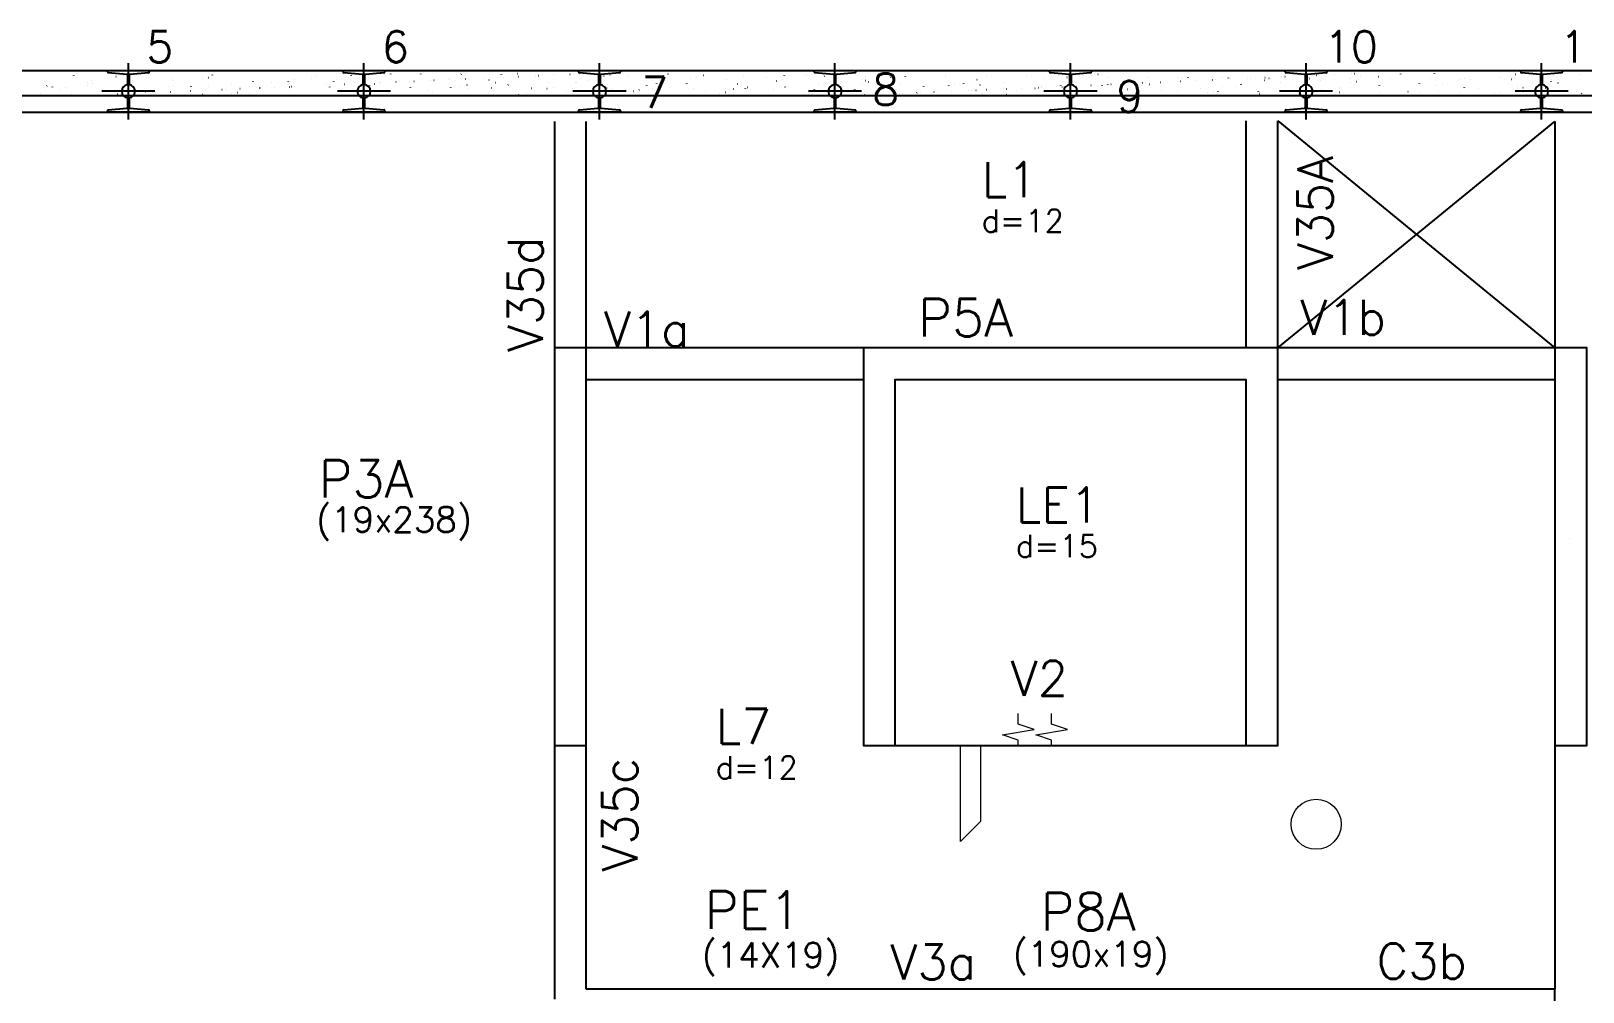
# Model space of a CAD drawing. Extents: x -40810 to 33675, y -2018 to 21213.
# Drawn here: x 19690 to 20619, y 3449 to 4025 of the extents above; entities that cross this region are included whole.
import ezdxf

# ---------------------------------------------------------------- set-up
doc = ezdxf.new("R2010")
doc.units = 0
doc.layers.get('0').update_dxf_attribs({"color": 1, "lineweight": 9})
for name, color, linetype in [('1', 5, 'Continuous'), ('10', 7, 'Continuous'), ('12', 3, 'Continuous'), ('13', 7, 'Continuous'), ('19', 5, 'Continuous'), ('242', 3, 'Continuous'), ('3', 2, 'Continuous'), ('49', 20, 'Continuous'), ('51', 6, 'Continuous'), ('52', 21, 'Continuous'), ('8', 5, 'Continuous'), ('9', 3, 'Continuous'), ('STEPHANIE', 6, 'Continuous')]:
    doc.layers.add(name, color=color, linetype=linetype)
doc.styles.get("Standard").update_dxf_attribs({"font": 'romans.shx', "width": 0.8})

# ---------------------------------------------------------------- blocks, each defined once
blk = doc.blocks.new('_H9EFD498501-007')
for p, q in [((680.542839, 4538.960269), (680.552628, 4539.034627)), ((688.287072, 4533.947481), (688.332729, 4534.006982)), ((704.381255, 4539.952217), (704.391045, 4540.026576)), ((712.334144, 4535.633359), (712.407366, 4535.649592)), ((712.519031, 4533.901496), (712.564688, 4533.960997)), ((714.91603, 4537.025325), (714.961687, 4537.084826)), ((715.644569, 4535.466181), (715.654359, 4535.54054)), ((729.541361, 4539.448107), (729.614584, 4539.46434)), ((733.202471, 4540.259756), (733.275694, 4540.275989)), ((736.636848, 4533.706757), (736.682505, 4533.766259)), ((739.556406, 4537.015818), (739.566196, 4537.090176)), ((760.868808, 4533.660772), (760.914465, 4533.720274)), ((763.265806, 4536.784601), (763.311463, 4536.844102)), ((763.394823, 4538.007766), (763.404612, 4538.082125)), ((763.945571, 4534.184779), (764.018793, 4534.201012)), ((774.658137, 4533.52173), (774.667926, 4533.596088)), ((781.152788, 4537.999528), (781.22601, 4538.01576)), ((784.813898, 4538.811176), (784.88712, 4538.827409)), ((787.409449, 4540.338165), (787.419239, 4540.412524)), ((798.569974, 4535.071366), (798.579763, 4535.145725)), ((811.615582, 4536.543877), (811.66124, 4536.603379)), ((822.40839, 4536.063315), (822.418179, 4536.137673)), ((832.764215, 4536.550948), (832.837437, 4536.567181)), ((836.425325, 4537.362596), (836.498547, 4537.378829)), ((836.578401, 4533.613713), (836.65333, 4533.616985)), ((845.419978, 4533.999745), (845.494906, 4534.003016)), ((846.423017, 4538.393714), (846.432806, 4538.468072)), ((849.605321, 4540.284531), (849.678544, 4540.300764)), ((855.535341, 4534.441391), (855.61027, 4534.444663)), ((857.408557, 4534.523178), (857.483485, 4534.526449)), ((859.965359, 4536.303153), (860.011016, 4536.362655)), ((863.709242, 4541.182276), (863.754899, 4541.241778)), ((866.250133, 4534.909209), (866.325062, 4534.912481)), ((870.334854, 4539.94335), (870.344643, 4540.017709)), ((876.365497, 4535.350855), (876.440425, 4535.354127)), ((878.238712, 4535.432642), (878.313641, 4535.435913)), ((881.421957, 4534.118864), (881.431747, 4534.193222)), ((884.375642, 4535.102368), (884.448864, 4535.118601)), ((887.080289, 4535.818673), (887.155217, 4535.821945)), ((887.941201, 4541.136291), (887.986858, 4541.195793)), ((888.036752, 4535.914016), (888.109974, 4535.930249)), ((894.17327, 4540.935299), (894.183059, 4541.009657)), ((897.195652, 4536.26032), (897.270581, 4536.263591)), ((899.068867, 4536.342106), (899.143796, 4536.345377)), ((901.216748, 4538.835951), (901.28997, 4538.852184)), ((905.436584, 4536.449263), (905.446373, 4536.523621)), ((907.910444, 4536.728138), (907.985373, 4536.731409)), ((908.315135, 4536.06243), (908.360792, 4536.121931)), ((912.059018, 4540.941553), (912.104675, 4541.001054)), ((918.025807, 4537.169784), (918.100736, 4537.173055)), ((919.899023, 4537.25157), (919.973951, 4537.254842)), ((928.7406, 4537.637602), (928.815528, 4537.640873)), ((929.348421, 4537.998899), (929.358211, 4538.073257)), ((935.987069, 4533.653788), (936.060291, 4533.670021)), ((936.290978, 4540.895568), (936.336635, 4540.955069)), ((938.855963, 4538.079248), (938.930891, 4538.08252)), ((939.648179, 4534.465437), (939.721401, 4534.48167)), ((940.729178, 4538.161034), (940.804107, 4538.164306)), ((949.570755, 4538.547066), (949.645684, 4538.550338)), ((952.828175, 4537.387371), (952.901397, 4537.403604)), ((953.186837, 4538.990848), (953.196627, 4539.065206)), ((956.664912, 4535.821706), (956.710569, 4535.881207)), ((959.686118, 4538.988712), (959.761047, 4538.991984)), ((960.408795, 4540.700829), (960.454452, 4540.76033)), ((961.559334, 4539.070499), (961.634262, 4539.07377)), ((964.450151, 4534.504811), (964.459941, 4534.57917)), ((970.035392, 4541.20212), (970.108615, 4541.218353)), ((970.40091, 4539.45653), (970.475839, 4539.459802)), ((980.516274, 4539.898177), (980.591202, 4539.901448)), ((982.389489, 4539.979963), (982.464418, 4539.983234)), ((984.640754, 4540.654844), (984.686411, 4540.714345)), ((988.361989, 4536.054448), (988.371778, 4536.128806)), ((991.231066, 4540.365995), (991.305994, 4540.369266)), ((1001.346429, 4540.807641), (1001.421358, 4540.810912)), ((1003.219644, 4540.889427), (1003.294573, 4540.892699)), ((1004.439602, 4535.938792), (1004.512824, 4535.955025)), ((1005.014688, 4535.580982), (1005.060345, 4535.640483)), ((1008.758571, 4540.460105), (1008.804228, 4540.519607)), ((1012.200405, 4537.046396), (1012.210194, 4537.120755)), ((1021.646819, 4539.75354), (1021.720042, 4539.769773)), ((1025.307929, 4540.565188), (1025.381152, 4540.581421)), ((1032.990531, 4540.41412), (1033.036188, 4540.473622)), ((1036.215031, 4539.376795), (1036.224821, 4539.451154)), ((1047.375556, 4534.109996), (1047.385345, 4534.184355)), ((1053.364465, 4535.340258), (1053.410122, 4535.39976)), ((1056.051029, 4534.490212), (1056.124251, 4534.506445)), ((1057.108347, 4540.219381), (1057.154005, 4540.278883)), ((1060.126869, 4540.926432), (1060.136658, 4541.00079)), ((1071.213972, 4535.101945), (1071.223762, 4535.176303)), ((1073.258246, 4538.30496), (1073.331468, 4538.321193)), ((1076.919356, 4539.116609), (1076.992578, 4539.132842)), ((1081.340307, 4540.173396), (1081.385964, 4540.232898)), ((1095.228599, 4537.432344), (1095.238388, 4537.506702)), ((1101.714241, 4535.099534), (1101.759898, 4535.159036)), ((1105.458124, 4539.978657), (1105.503781, 4540.038159)), ((1119.140436, 4538.98198), (1119.150225, 4539.056339)), ((1124.869673, 4536.85638), (1124.942895, 4536.872613)), ((1128.530783, 4537.668029), (1128.604005, 4537.684262)), ((1129.690084, 4539.932672), (1129.735741, 4539.992174)), ((1141.710779, 4540.589964), (1141.784002, 4540.606197)), ((1142.978852, 4539.973929), (1142.988642, 4540.048287)), ((1150.064018, 4534.858811), (1150.109675, 4534.918312)), ((1153.8079, 4539.737934), (1153.853558, 4539.797435)), ((1154.242166, 4535.487893), (1154.251956, 4535.562251)), ((1176.4811, 4535.4078), (1176.554322, 4535.424033)), ((1178.03986, 4539.691949), (1178.085517, 4539.75145)), ((1178.154003, 4537.037529), (1178.163793, 4537.111887)), ((1180.14221, 4536.219449), (1180.215432, 4536.235682)), ((1193.322206, 4539.141384), (1193.395428, 4539.157617)), ((1198.413794, 4534.618087), (1198.459451, 4534.677588)), ((1201.99242, 4538.029478), (1202.002209, 4538.103836)), ((1202.157677, 4539.49721), (1202.203334, 4539.556711)), ((1213.255734, 4533.543442), (1213.265523, 4533.6178)), ((1226.007046, 4540.359877), (1226.016836, 4540.434235)), ((1226.389636, 4539.451225), (1226.435294, 4539.510726)), ((1228.092527, 4533.959221), (1228.165749, 4533.975454)), ((1231.753637, 4534.770869), (1231.826859, 4534.787102)), ((1237.167571, 4535.093078), (1237.17736, 4535.167436)), ((1244.933633, 4537.692804), (1245.006855, 4537.709037)), ((1246.763571, 4534.377363), (1246.809228, 4534.436865)), ((1250.507453, 4539.256486), (1250.55311, 4539.315988)), ((1261.005987, 4536.085026), (1261.015777, 4536.159385)), ((1274.739413, 4539.210501), (1274.78507, 4539.270003)), ((1285.020614, 4538.415425), (1285.030403, 4538.489784)), ((1295.113347, 4534.136639), (1295.159004, 4534.196141)), ((1296.54506, 4536.244224), (1296.618282, 4536.260457)), ((1298.85723, 4539.015762), (1298.902887, 4539.075264)), ((1302.510944, 4533.852633), (1302.585873, 4533.855904)), ((1304.38416, 4533.934419), (1304.459088, 4533.937691)), ((1308.932451, 4539.965062), (1308.94224, 4540.03942)), ((1313.225736, 4534.320451), (1313.300665, 4534.323722)), ((1313.752277, 4540.058972), (1313.8255, 4540.075205)), ((1317.413387, 4540.870621), (1317.48661, 4540.886854)), ((1320.019555, 4534.140575), (1320.029344, 4534.214933)), ((1323.089189, 4538.969777), (1323.134846, 4539.029279)), ((1323.3411, 4534.762097), (1323.416028, 4534.765369)), ((1325.214315, 4534.843883), (1325.289244, 4534.847155)), ((1332.770867, 4540.95701), (1332.780657, 4541.031369)), ((1334.055892, 4535.229915), (1334.13082, 4535.233186)), ((1343.463123, 4533.895916), (1343.508781, 4533.955417)), ((1344.034181, 4536.470974), (1344.043971, 4536.545333)), ((1344.171255, 4535.671561), (1344.246184, 4535.674833)), ((1346.04447, 4535.753348), (1346.119399, 4535.756619)), ((1347.207006, 4538.775039), (1347.252663, 4538.83454)), ((1348.156487, 4534.795644), (1348.229709, 4534.811877)), ((1354.886047, 4536.139379), (1354.960976, 4536.142651)), ((1365.00141, 4536.581026), (1365.076339, 4536.584297)), ((1365.363704, 4538.610393), (1365.436926, 4538.626626)), ((1366.874626, 4536.662812), (1366.949554, 4536.666083)), ((1367.946018, 4538.02061), (1367.955808, 4538.094969)), ((1369.024814, 4539.422041), (1369.098036, 4539.438274)), ((1371.438966, 4538.729054), (1371.484623, 4538.788555)), ((1375.716203, 4537.048843), (1375.791131, 4537.052115)), ((1385.831566, 4537.49049), (1385.906494, 4537.493761)), ((1387.704781, 4537.572276), (1387.77971, 4537.575548)), ((1391.784435, 4539.012559), (1391.794224, 4539.086917)), ((1391.8129, 4533.655192), (1391.858557, 4533.714693)), ((1395.556783, 4538.534315), (1395.60244, 4538.593816)), ((1396.546358, 4537.958308), (1396.621287, 4537.961579)), ((1403.047749, 4534.526523), (1403.057538, 4534.600881)), ((1406.661721, 4538.399954), (1406.73665, 4538.403225)), ((1408.534937, 4538.48174), (1408.609865, 4538.485012)), ((1416.975131, 4537.161813), (1417.048353, 4537.178046)), ((1417.376513, 4538.867772), (1417.451442, 4538.871043)), ((1419.788742, 4538.48833), (1419.834399, 4538.547831)), ((1420.636241, 4537.973461), (1420.709463, 4537.989694)), ((1426.959586, 4536.076159), (1426.969375, 4536.150518)), ((1427.491877, 4539.309418), (1427.566805, 4539.31269)), ((1429.365092, 4539.391205), (1429.440021, 4539.394476)), ((1433.816237, 4540.895396), (1433.88946, 4540.911629)), ((1438.206669, 4539.777236), (1438.281597, 4539.780508)), ((1443.906559, 4538.293591), (1443.952216, 4538.353093)), ((1448.322032, 4540.218882), (1448.396961, 4540.222154)), ((1450.195247, 4540.300669), (1450.270176, 4540.30394)), ((1450.798002, 4537.068108), (1450.807791, 4537.142466)), ((1459.036824, 4540.6867), (1459.111753, 4540.689972)), ((1468.138519, 4538.247606), (1468.184176, 4538.307108)), ((1468.586558, 4535.713233), (1468.65978, 4535.729466)), ((1469.152187, 4541.128347), (1469.227116, 4541.131618)), ((1471.025403, 4541.210133), (1471.100332, 4541.213404)), ((1472.247668, 4536.524882), (1472.32089, 4536.541114)), ((1474.812629, 4539.398507), (1474.822418, 4539.472865)), ((1485.427664, 4539.446816), (1485.500886, 4539.463049)), ((1485.973153, 4534.131708), (1485.982943, 4534.206066)), ((1492.256336, 4538.052867), (1492.301993, 4538.112369)), ((1498.724466, 4540.948143), (1498.734255, 4541.022502)), ((1509.811569, 4535.123656), (1509.821359, 4535.198015)), ((1516.488295, 4538.006882), (1516.533952, 4538.066384)), ((1518.885293, 4541.130711), (1518.93095, 4541.190213)), ((1520.197985, 4534.264653), (1520.271207, 4534.280886)), ((1523.859095, 4535.076302), (1523.932317, 4535.092535)), ((1533.826196, 4537.454056), (1533.835985, 4537.528414)), ((1537.039091, 4537.998237), (1537.112313, 4538.014469)), ((1540.606112, 4537.812144), (1540.651769, 4537.871645)), ((1557.738033, 4539.003692), (1557.747823, 4539.07805)), ((1564.838072, 4537.766159), (1564.883729, 4537.82566)), ((1567.23507, 4540.889987), (1567.280727, 4540.949489)), ((1575.470522, 4533.627722), (1575.543744, 4533.643955)), ((1581.576449, 4539.99564), (1581.586239, 4540.069999)), ((1588.650518, 4536.549657), (1588.72374, 4536.56589)), ((1588.955889, 4537.57142), (1589.001546, 4537.630921)), ((1592.839763, 4535.509604), (1592.849553, 4535.583963)), ((1605.857735, 4540.364405), (1605.930958, 4540.380638)), ((679.111184, 4528.085768), (679.111184, 4528.085768)), ((679.111184, 4528.085768), (679.111184, 4528.085768)), ((683.789221, 4528.085768), (683.789221, 4528.085768)), ((683.789221, 4528.085768), (683.789221, 4528.085768)), ((683.789221, 4528.085768), (683.789221, 4528.085768)), ((684.543189, 4529.068358), (684.588846, 4529.127859)), ((690.965096, 4528.085768), (690.965096, 4528.085768)), ((691.629943, 4533.135782), (691.639732, 4533.210141)), ((695.493038, 4531.899776), (695.56626, 4531.916009)), ((699.154148, 4532.711424), (699.22737, 4532.727657)), ((702.819007, 4528.085768), (702.819007, 4528.085768)), ((702.819007, 4528.085768), (702.819007, 4528.085768)), ((702.819007, 4528.085768), (702.819007, 4528.085768)), ((702.893257, 4528.649746), (702.903046, 4528.724104)), ((708.056466, 4528.085768), (708.056466, 4528.085768)), ((708.056466, 4528.085768), (708.056466, 4528.085768)), ((709.967634, 4528.085768), (709.967634, 4528.085768)), ((711.597469, 4528.156928), (711.672397, 4528.160199)), ((714.672919, 4528.085768), (714.672919, 4528.085768)), ((714.672919, 4528.085768), (714.672919, 4528.085768)), ((714.672919, 4528.085768), (714.672919, 4528.085768)), ((720.439045, 4528.54296), (720.513974, 4528.546231)), ((726.526831, 4528.085768), (726.526831, 4528.085768)), ((726.526831, 4528.085768), (726.526831, 4528.085768)), ((726.805094, 4530.199382), (726.814883, 4530.273741)), ((730.554409, 4528.984606), (730.629337, 4528.987877)), ((732.323712, 4528.085768), (732.323712, 4528.085768)), ((732.323712, 4528.085768), (732.323712, 4528.085768)), ((732.323712, 4528.085768), (732.323712, 4528.085768)), ((732.427624, 4529.066392), (732.502553, 4529.069664)), ((732.892965, 4528.827634), (732.938623, 4528.887136)), ((736.434708, 4528.085768), (736.434708, 4528.085768)), ((736.434708, 4528.085768), (736.434708, 4528.085768)), ((736.434708, 4528.085768), (736.434708, 4528.085768)), ((738.380743, 4528.085768), (738.380743, 4528.085768)), ((738.380743, 4528.085768), (738.380743, 4528.085768)), ((741.269201, 4529.452424), (741.344129, 4529.455695)), ((747.104465, 4530.451196), (747.177687, 4530.467429)), ((750.234655, 4528.085768), (750.234655, 4528.085768)), ((750.64351, 4531.191331), (750.653299, 4531.265689)), ((750.765575, 4531.262845), (750.838797, 4531.279078)), ((751.384564, 4529.89407), (751.459493, 4529.897342)), ((753.257779, 4529.975856), (753.332708, 4529.979128)), ((756.590957, 4528.085768), (756.590957, 4528.085768)), ((756.590957, 4528.085768), (756.590957, 4528.085768)), ((762.088567, 4528.085768), (762.088567, 4528.085768)), ((762.099356, 4530.361888), (762.174285, 4530.365159)), ((772.214719, 4530.803534), (772.289648, 4530.806806)), ((773.942479, 4528.085768), (773.942479, 4528.085768)), ((773.942479, 4528.085768), (773.942479, 4528.085768)), ((773.942479, 4528.085768), (773.942479, 4528.085768)), ((774.087935, 4530.885321), (774.162863, 4530.888592)), ((780.858202, 4528.085768), (780.858202, 4528.085768)), ((780.858202, 4528.085768), (780.858202, 4528.085768)), ((780.858202, 4528.085768), (780.858202, 4528.085768)), ((781.242742, 4528.58691), (781.288399, 4528.646412)), ((782.929512, 4531.271352), (783.00444, 4531.274624)), ((784.986625, 4533.466033), (785.032282, 4533.525535)), ((785.79639, 4528.085768), (785.79639, 4528.085768)), ((785.79639, 4528.085768), (785.79639, 4528.085768)), ((785.818661, 4528.254931), (785.828451, 4528.329289)), ((793.044875, 4531.712999), (793.119803, 4531.71627)), ((794.580257, 4528.085768), (794.580257, 4528.085768)), ((794.580257, 4528.085768), (794.580257, 4528.085768)), ((794.580257, 4528.085768), (794.580257, 4528.085768)), ((794.91809, 4531.794785), (794.993019, 4531.798056)), ((797.650302, 4528.085768), (797.650302, 4528.085768)), ((797.650302, 4528.085768), (797.650302, 4528.085768)), ((798.715892, 4529.002616), (798.789114, 4529.018849)), ((802.377002, 4529.814265), (802.450224, 4529.830498)), ((803.759667, 4532.180816), (803.834596, 4532.184088)), ((805.125447, 4528.085768), (805.125447, 4528.085768)), ((805.125447, 4528.085768), (805.125447, 4528.085768)), ((809.218584, 4533.420048), (809.264241, 4533.47955)), ((809.504214, 4528.085768), (809.504214, 4528.085768)), ((809.657077, 4529.24688), (809.666867, 4529.321238)), ((813.87503, 4532.622463), (813.949959, 4532.625734)), ((815.556998, 4532.7362), (815.63022, 4532.752432)), ((815.748246, 4532.704249), (815.823174, 4532.707521)), ((821.358126, 4528.085768), (821.358126, 4528.085768)), ((824.589822, 4533.090281), (824.664751, 4533.093552)), ((829.392692, 4528.085768), (829.392692, 4528.085768)), ((829.392692, 4528.085768), (829.392692, 4528.085768)), ((829.392692, 4528.085768), (829.392692, 4528.085768)), ((829.592518, 4528.346186), (829.638175, 4528.405688)), ((833.212038, 4528.085768), (833.212038, 4528.085768)), ((833.212038, 4528.085768), (833.212038, 4528.085768)), ((833.212038, 4528.085768), (833.212038, 4528.085768)), ((833.336401, 4533.22531), (833.382058, 4533.284811)), ((833.671704, 4531.577279), (833.681493, 4531.651637)), ((834.705186, 4533.531927), (834.780114, 4533.535198)), ((845.06595, 4528.085768), (845.06595, 4528.085768)), ((845.06595, 4528.085768), (845.06595, 4528.085768)), ((845.06595, 4528.085768), (845.06595, 4528.085768)), ((852.725805, 4528.085768), (852.725805, 4528.085768)), ((853.659937, 4528.085768), (853.659937, 4528.085768)), ((853.659937, 4528.085768), (853.659937, 4528.085768)), ((853.988429, 4528.365685), (854.061651, 4528.381918)), ((856.919862, 4528.085768), (856.919862, 4528.085768)), ((856.919862, 4528.085768), (856.919862, 4528.085768)), ((857.568361, 4533.179325), (857.614018, 4533.238826)), ((857.583541, 4533.126915), (857.593331, 4533.201273)), ((867.168425, 4531.28762), (867.241647, 4531.303853)), ((868.773773, 4528.085768), (868.773773, 4528.085768)), ((868.773773, 4528.085768), (868.773773, 4528.085768)), ((877.927182, 4528.085768), (877.927182, 4528.085768)), ((877.927182, 4528.085768), (877.927182, 4528.085768)), ((877.927182, 4528.085768), (877.927182, 4528.085768)), ((877.942295, 4528.105463), (877.987952, 4528.164964)), ((880.627685, 4528.085768), (880.627685, 4528.085768)), ((881.686178, 4532.984586), (881.731835, 4533.044087)), ((892.481597, 4528.085768), (892.481597, 4528.085768)), ((892.481597, 4528.085768), (892.481597, 4528.085768)), ((892.481597, 4528.085768), (892.481597, 4528.085768)), ((892.685271, 4529.632827), (892.695061, 4529.707186)), ((902.194428, 4528.085768), (902.194428, 4528.085768)), ((902.194428, 4528.085768), (902.194428, 4528.085768)), ((904.335509, 4528.085768), (904.335509, 4528.085768)), ((904.335509, 4528.085768), (904.335509, 4528.085768)), ((904.335509, 4528.085768), (904.335509, 4528.085768)), ((905.918137, 4532.938601), (905.963794, 4532.998102)), ((910.871353, 4528.085768), (910.871353, 4528.085768)), ((910.871353, 4528.085768), (910.871353, 4528.085768)), ((916.189421, 4528.085768), (916.189421, 4528.085768)), ((916.189421, 4528.085768), (916.189421, 4528.085768)), ((916.597109, 4531.182464), (916.606898, 4531.256822)), ((918.779852, 4529.83904), (918.853074, 4529.855273)), ((926.461673, 4528.085768), (926.461673, 4528.085768)), ((928.043333, 4528.085768), (928.043333, 4528.085768)), ((928.043333, 4528.085768), (928.043333, 4528.085768)), ((930.035954, 4532.743862), (930.081611, 4532.803363)), ((939.897245, 4528.085768), (939.897245, 4528.085768)), ((940.435525, 4532.174412), (940.445314, 4532.248771)), ((950.728918, 4528.085768), (950.728918, 4528.085768)), ((950.728918, 4528.085768), (950.728918, 4528.085768)), ((951.751156, 4528.085768), (951.751156, 4528.085768)), ((954.267914, 4532.697877), (954.313571, 4532.757378)), ((963.605068, 4528.085768), (963.605068, 4528.085768)), ((963.605068, 4528.085768), (963.605068, 4528.085768)), ((963.605068, 4528.085768), (963.605068, 4528.085768)), ((969.016901, 4528.085768), (969.016901, 4528.085768)), ((969.016901, 4528.085768), (969.016901, 4528.085768)), ((970.391279, 4528.39046), (970.464501, 4528.406693)), ((974.996163, 4528.085768), (974.996163, 4528.085768)), ((975.45898, 4528.085768), (975.45898, 4528.085768)), ((975.45898, 4528.085768), (975.45898, 4528.085768)), ((975.610676, 4529.238012), (975.620465, 4529.312371)), ((978.385731, 4532.503138), (978.431388, 4532.56264)), ((987.312892, 4528.085768), (987.312892, 4528.085768)), ((987.312892, 4528.085768), (987.312892, 4528.085768)), ((987.598496, 4532.205208), (987.671718, 4532.221441)), ((991.259606, 4533.016857), (991.332828, 4533.03309)), ((999.166804, 4528.085768), (999.166804, 4528.085768)), ((999.263408, 4528.085768), (999.263408, 4528.085768)), ((999.263408, 4528.085768), (999.263408, 4528.085768)), ((999.449092, 4530.229961), (999.458882, 4530.304319)), ((1002.61769, 4532.457153), (1002.663347, 4532.516655)), ((1011.020716, 4528.085768), (1011.020716, 4528.085768)), ((1022.874628, 4528.085768), (1022.874628, 4528.085768)), ((1022.874628, 4528.085768), (1022.874628, 4528.085768)), ((1022.874628, 4528.085768), (1022.874628, 4528.085768)), ((1023.463719, 4532.56036), (1023.473508, 4532.634718)), ((1023.530653, 4528.085768), (1023.530653, 4528.085768)), ((1026.735507, 4532.262414), (1026.781164, 4532.321916)), ((1027.162449, 4528.085768), (1027.162449, 4528.085768)), ((1027.162449, 4528.085768), (1027.162449, 4528.085768)), ((1027.162449, 4528.085768), (1027.162449, 4528.085768)), ((1034.728539, 4528.085768), (1034.728539, 4528.085768)), ((1034.728539, 4528.085768), (1034.728539, 4528.085768)), ((1034.728539, 4528.085768), (1034.728539, 4528.085768)), ((1039.209923, 4530.756629), (1039.283145, 4530.772861)), ((1042.871033, 4531.568277), (1042.944255, 4531.58451)), ((1046.582451, 4528.085768), (1046.582451, 4528.085768)), ((1046.582451, 4528.085768), (1046.582451, 4528.085768)), ((1047.797899, 4528.085768), (1047.797899, 4528.085768)), ((1047.797899, 4528.085768), (1047.797899, 4528.085768)), ((1050.967467, 4532.216429), (1051.013124, 4532.275931)), ((1058.436363, 4528.085768), (1058.436363, 4528.085768)), ((1058.46266, 4528.28551), (1058.472449, 4528.359868)), ((1070.290275, 4528.085768), (1070.290275, 4528.085768)), ((1072.065144, 4528.085768), (1072.065144, 4528.085768)), ((1075.085283, 4532.021691), (1075.130941, 4532.081192)), ((1082.144187, 4528.085768), (1082.144187, 4528.085768)), ((1082.144187, 4528.085768), (1082.144187, 4528.085768)), ((1082.144187, 4528.085768), (1082.144187, 4528.085768)), ((1082.477286, 4530.615909), (1082.487076, 4530.690267)), ((1085.307997, 4528.085768), (1085.307997, 4528.085768)), ((1085.307997, 4528.085768), (1085.307997, 4528.085768)), ((1085.307997, 4528.085768), (1085.307997, 4528.085768)), ((1090.82135, 4529.308049), (1090.894572, 4529.324282)), ((1093.998099, 4528.085768), (1093.998099, 4528.085768)), ((1093.998099, 4528.085768), (1093.998099, 4528.085768)), ((1093.998099, 4528.085768), (1093.998099, 4528.085768)), ((1094.48246, 4530.119697), (1094.555682, 4530.13593)), ((1096.332389, 4528.085768), (1096.332389, 4528.085768)), ((1096.332389, 4528.085768), (1096.332389, 4528.085768)), ((1099.317243, 4531.975706), (1099.3629, 4532.035207)), ((1105.852011, 4528.085768), (1105.852011, 4528.085768)), ((1105.852011, 4528.085768), (1105.852011, 4528.085768)), ((1106.389123, 4532.165545), (1106.398913, 4532.239903)), ((1107.662456, 4533.041632), (1107.735678, 4533.057865)), ((1117.705922, 4528.085768), (1117.705922, 4528.085768)), ((1117.705922, 4528.085768), (1117.705922, 4528.085768)), ((1120.599634, 4528.085768), (1120.599634, 4528.085768)), ((1123.43506, 4531.780967), (1123.480717, 4531.840468)), ((1129.559834, 4528.085768), (1129.559834, 4528.085768)), ((1130.22754, 4533.157494), (1130.237329, 4533.231852)), ((1141.413746, 4528.085768), (1141.413746, 4528.085768)), ((1141.413746, 4528.085768), (1141.413746, 4528.085768)), ((1141.413746, 4528.085768), (1141.413746, 4528.085768)), ((1141.490854, 4528.671458), (1141.500643, 4528.745816)), ((1143.453546, 4528.085768), (1143.453546, 4528.085768)), ((1144.866879, 4528.085768), (1144.866879, 4528.085768)), ((1144.866879, 4528.085768), (1144.866879, 4528.085768)), ((1146.093887, 4528.671117), (1146.167109, 4528.68735)), ((1147.667019, 4531.734982), (1147.712677, 4531.794483)), ((1153.267658, 4528.085768), (1153.267658, 4528.085768)), ((1153.267658, 4528.085768), (1153.267658, 4528.085768)), ((1153.267658, 4528.085768), (1153.267658, 4528.085768)), ((1159.273883, 4531.593052), (1159.347105, 4531.609285)), ((1165.12157, 4528.085768), (1165.12157, 4528.085768)), ((1165.12157, 4528.085768), (1165.12157, 4528.085768)), ((1165.402691, 4530.221094), (1165.41248, 4530.295452)), ((1169.134124, 4528.085768), (1169.134124, 4528.085768)), ((1170.428021, 4528.085768), (1170.428021, 4528.085768)), ((1170.428021, 4528.085768), (1170.428021, 4528.085768)), ((1170.428021, 4528.085768), (1170.428021, 4528.085768)), ((1171.784836, 4531.540243), (1171.830493, 4531.599745)), ((1176.975482, 4528.085768), (1176.975482, 4528.085768)), ((1176.975482, 4528.085768), (1176.975482, 4528.085768)), ((1177.530012, 4528.395847), (1177.60494, 4528.399119)), ((1179.403227, 4528.477634), (1179.478156, 4528.480905)), ((1188.244804, 4528.863665), (1188.319732, 4528.866937)), ((1188.829394, 4528.085768), (1188.829394, 4528.085768)), ((1189.241107, 4531.213042), (1189.250897, 4531.287401)), ((1193.401369, 4528.085768), (1193.401369, 4528.085768)), ((1193.401369, 4528.085768), (1193.401369, 4528.085768)), ((1196.016796, 4531.494258), (1196.062453, 4531.55376)), ((1198.360167, 4529.305312), (1198.435096, 4529.308583)), ((1200.233382, 4529.387098), (1200.308311, 4529.39037)), ((1200.683305, 4528.085768), (1200.683305, 4528.085768)), ((1201.599094, 4528.085768), (1201.599094, 4528.085768)), ((1201.599094, 4528.085768), (1201.599094, 4528.085768)), ((1209.074959, 4529.77313), (1209.149888, 4529.776401)), ((1210.88531, 4530.144472), (1210.958532, 4530.160705)), ((1212.537217, 4528.085768), (1212.537217, 4528.085768)), ((1212.537217, 4528.085768), (1212.537217, 4528.085768)), ((1212.537217, 4528.085768), (1212.537217, 4528.085768)), ((1217.668615, 4528.085768), (1217.668615, 4528.085768)), ((1219.190322, 4530.214776), (1219.265251, 4530.218047)), ((1220.134613, 4531.299519), (1220.18027, 4531.359021)), ((1221.063538, 4530.296562), (1221.138466, 4530.299834)), ((1224.391129, 4528.085768), (1224.391129, 4528.085768)), ((1224.391129, 4528.085768), (1224.391129, 4528.085768)), ((1224.416258, 4528.276643), (1224.426048, 4528.351001)), ((1229.905115, 4530.682594), (1229.980043, 4530.685865)), ((1236.245041, 4528.085768), (1236.245041, 4528.085768)), ((1236.245041, 4528.085768), (1236.245041, 4528.085768)), ((1240.020478, 4531.12424), (1240.095406, 4531.127512)), ((1241.893693, 4531.206027), (1241.968622, 4531.209298)), ((1241.93586, 4528.085768), (1241.93586, 4528.085768)), ((1241.93586, 4528.085768), (1241.93586, 4528.085768)), ((1244.366572, 4531.253534), (1244.41223, 4531.313036)), ((1248.098953, 4528.085768), (1248.098953, 4528.085768)), ((1248.254675, 4529.268591), (1248.264464, 4529.342949)), ((1250.73527, 4531.592058), (1250.810199, 4531.59533)), ((1259.744642, 4528.085768), (1259.744642, 4528.085768)), ((1259.744642, 4528.085768), (1259.744642, 4528.085768)), ((1259.952865, 4528.085768), (1259.952865, 4528.085768)), ((1260.850633, 4532.033704), (1260.925562, 4532.036976)), ((1262.496737, 4528.695893), (1262.569959, 4528.712126)), ((1262.723849, 4532.115491), (1262.798777, 4532.118762)), ((1266.203105, 4528.085768), (1266.203105, 4528.085768)), ((1268.484389, 4531.058796), (1268.530046, 4531.118297)), ((1271.565425, 4532.501522), (1271.640354, 4532.504794)), ((1271.806777, 4528.085768), (1271.806777, 4528.085768)), ((1271.806777, 4528.085768), (1271.806777, 4528.085768)), ((1271.806777, 4528.085768), (1271.806777, 4528.085768)), ((1272.269301, 4531.59899), (1272.279091, 4531.673349)), ((1279.703954, 4532.510641), (1279.777176, 4532.526874)), ((1281.680789, 4532.943169), (1281.755717, 4532.94644)), ((1283.365064, 4533.322289), (1283.438286, 4533.338522)), ((1283.554004, 4533.024955), (1283.628933, 4533.028226)), ((1283.660688, 4528.085768), (1283.660688, 4528.085768)), ((1283.660688, 4528.085768), (1283.660688, 4528.085768)), ((1283.660688, 4528.085768), (1283.660688, 4528.085768)), ((1290.47035, 4528.085768), (1290.47035, 4528.085768)), ((1290.47035, 4528.085768), (1290.47035, 4528.085768)), ((1292.395581, 4533.410987), (1292.470509, 4533.414258)), ((1292.716349, 4531.012811), (1292.762006, 4531.072312)), ((1295.5146, 4528.085768), (1295.5146, 4528.085768)), ((1295.5146, 4528.085768), (1295.5146, 4528.085768)), ((1296.181138, 4533.148627), (1296.190928, 4533.222985)), ((1307.368512, 4528.085768), (1307.368512, 4528.085768)), ((1307.368512, 4528.085768), (1307.368512, 4528.085768)), ((1314.737595, 4528.085768), (1314.737595, 4528.085768)), ((1316.834166, 4530.818072), (1316.879823, 4530.877573)), ((1317.89019, 4528.085768), (1317.89019, 4528.085768)), ((1317.89019, 4528.085768), (1317.89019, 4528.085768)), ((1317.89019, 4528.085768), (1317.89019, 4528.085768)), ((1319.222424, 4528.085768), (1319.222424, 4528.085768)), ((1331.076336, 4528.085768), (1331.076336, 4528.085768)), ((1331.076336, 4528.085768), (1331.076336, 4528.085768)), ((1331.076336, 4528.085768), (1331.076336, 4528.085768)), ((1331.282869, 4529.654539), (1331.292658, 4529.728897)), ((1331.315381, 4531.062061), (1331.388603, 4531.078294)), ((1334.976491, 4531.87371), (1335.049713, 4531.889943)), ((1339.00484, 4528.085768), (1339.00484, 4528.085768)), ((1339.00484, 4528.085768), (1339.00484, 4528.085768)), ((1341.066125, 4530.772087), (1341.111782, 4530.831588)), ((1342.930248, 4528.085768), (1342.930248, 4528.085768)), ((1342.930248, 4528.085768), (1342.930248, 4528.085768)), ((1342.930248, 4528.085768), (1342.930248, 4528.085768)), ((1354.78416, 4528.085768), (1354.78416, 4528.085768)), ((1354.78416, 4528.085768), (1354.78416, 4528.085768)), ((1355.194706, 4531.204175), (1355.204495, 4531.278534)), ((1363.272085, 4528.085768), (1363.272085, 4528.085768)), ((1365.183942, 4530.577348), (1365.229599, 4530.63685)), ((1366.638071, 4528.085768), (1366.638071, 4528.085768)), ((1366.638071, 4528.085768), (1366.638071, 4528.085768)), ((1376.035738, 4528.085768), (1376.035738, 4528.085768)), ((1376.035738, 4528.085768), (1376.035738, 4528.085768)), ((1376.035738, 4528.085768), (1376.035738, 4528.085768)), ((1378.491983, 4528.085768), (1378.491983, 4528.085768)), ((1379.033122, 4532.196124), (1379.042911, 4532.270482)), ((1382.926808, 4529.613481), (1383.00003, 4529.629714)), ((1386.587918, 4530.42513), (1386.66114, 4530.441363)), ((1387.539331, 4528.085768), (1387.539331, 4528.085768)), ((1387.539331, 4528.085768), (1387.539331, 4528.085768)), ((1389.415902, 4530.531363), (1389.461559, 4530.590865)), ((1390.345895, 4528.085768), (1390.345895, 4528.085768)), ((1399.767914, 4533.347065), (1399.841136, 4533.363298)), ((1402.199807, 4528.085768), (1402.199807, 4528.085768)), ((1402.199807, 4528.085768), (1402.199807, 4528.085768)), ((1402.199807, 4528.085768), (1402.199807, 4528.085768)), ((1411.806576, 4528.085768), (1411.806576, 4528.085768)), ((1413.533719, 4530.336624), (1413.579376, 4530.396126)), ((1414.053719, 4528.085768), (1414.053719, 4528.085768)), ((1414.053719, 4528.085768), (1414.053719, 4528.085768)), ((1414.208273, 4529.259724), (1414.218063, 4529.334082)), ((1425.907631, 4528.085768), (1425.907631, 4528.085768)), ((1425.907631, 4528.085768), (1425.907631, 4528.085768)), ((1434.181286, 4528.085768), (1434.181286, 4528.085768)), ((1434.181286, 4528.085768), (1434.181286, 4528.085768)), ((1434.181286, 4528.085768), (1434.181286, 4528.085768)), ((1434.538235, 4528.164901), (1434.611457, 4528.181134)), ((1436.073821, 4528.085768), (1436.073821, 4528.085768)), ((1436.073821, 4528.085768), (1436.073821, 4528.085768)), ((1437.761543, 4528.085768), (1437.761543, 4528.085768)), ((1437.765678, 4530.290639), (1437.811335, 4530.350141)), ((1438.046689, 4530.251672), (1438.056479, 4530.326031)), ((1438.199345, 4528.97655), (1438.272567, 4528.992783)), ((1440.162676, 4533.414468), (1440.208333, 4533.47397)), ((1449.615454, 4528.085768), (1449.615454, 4528.085768)), ((1451.379341, 4531.898485), (1451.452563, 4531.914718)), ((1460.341066, 4528.085768), (1460.341066, 4528.085768)), ((1461.469366, 4528.085768), (1461.469366, 4528.085768)), ((1461.469366, 4528.085768), (1461.469366, 4528.085768)), ((1461.469366, 4528.085768), (1461.469366, 4528.085768)), ((1461.883495, 4530.0959), (1461.929152, 4530.155402)), ((1462.061316, 4532.582072), (1462.071105, 4532.65643)), ((1473.323278, 4528.085768), (1473.323278, 4528.085768)), ((1473.323278, 4528.085768), (1473.323278, 4528.085768)), ((1473.323278, 4528.085768), (1473.323278, 4528.085768)), ((1484.608311, 4528.085768), (1484.608311, 4528.085768)), ((1484.608311, 4528.085768), (1484.608311, 4528.085768)), ((1485.17719, 4528.085768), (1485.17719, 4528.085768)), ((1485.17719, 4528.085768), (1485.17719, 4528.085768)), ((1486.115455, 4530.049915), (1486.161112, 4530.109417)), ((1488.512453, 4533.173744), (1488.55811, 4533.233246)), ((1492.326835, 4528.085768), (1492.326835, 4528.085768)), ((1492.326835, 4528.085768), (1492.326835, 4528.085768)), ((1497.031102, 4528.085768), (1497.031102, 4528.085768)), ((1497.060257, 4528.307221), (1497.070046, 4528.38158)), ((1502.990768, 4530.449905), (1503.06399, 4530.466138)), ((1508.875556, 4528.085768), (1508.875556, 4528.085768)), ((1508.885014, 4528.085768), (1508.885014, 4528.085768)), ((1510.233272, 4529.855177), (1510.278929, 4529.914678)), ((1520.738926, 4528.085768), (1520.738926, 4528.085768)), ((1520.738926, 4528.085768), (1520.738926, 4528.085768)), ((1520.738926, 4528.085768), (1520.738926, 4528.085768)), ((1521.074883, 4530.63762), (1521.084673, 4530.711979)), ((1532.592838, 4528.085768), (1532.592838, 4528.085768)), ((1532.592838, 4528.085768), (1532.592838, 4528.085768)), ((1532.592838, 4528.085768), (1532.592838, 4528.085768)), ((1533.142802, 4528.085768), (1533.142802, 4528.085768)), ((1533.142802, 4528.085768), (1533.142802, 4528.085768)), ((1534.465231, 4529.809192), (1534.510888, 4529.868693)), ((1536.862229, 4532.93302), (1536.907886, 4532.992522)), ((1544.446749, 4528.085768), (1544.446749, 4528.085768)), ((1544.446749, 4528.085768), (1544.446749, 4528.085768)), ((1544.986721, 4532.187257), (1544.99651, 4532.261615)), ((1550.472383, 4528.085768), (1550.472383, 4528.085768)), ((1550.472383, 4528.085768), (1550.472383, 4528.085768)), ((1554.602195, 4529.001325), (1554.675417, 4529.017558)), ((1556.300661, 4528.085768), (1556.300661, 4528.085768)), ((1556.300661, 4528.085768), (1556.300661, 4528.085768)), ((1557.410047, 4528.085768), (1557.410047, 4528.085768)), ((1558.583048, 4529.614453), (1558.628705, 4529.673954)), ((1568.154573, 4528.085768), (1568.154573, 4528.085768)), ((1568.825137, 4533.179205), (1568.834926, 4533.253564)), ((1571.809412, 4532.816073), (1571.882634, 4532.832306)), ((1580.008485, 4528.085768), (1580.008485, 4528.085768)), ((1580.008485, 4528.085768), (1580.008485, 4528.085768)), ((1580.008485, 4528.085768), (1580.008485, 4528.085768)), ((1580.088451, 4528.693169), (1580.09824, 4528.767527)), ((1581.677292, 4528.085768), (1581.677292, 4528.085768)), ((1581.677292, 4528.085768), (1581.677292, 4528.085768)), ((1582.815008, 4529.568468), (1582.860665, 4529.627969)), ((1585.212006, 4532.692297), (1585.257663, 4532.751798)), ((1591.862397, 4528.085768), (1591.862397, 4528.085768)), ((1591.862397, 4528.085768), (1591.862397, 4528.085768)), ((1591.862397, 4528.085768), (1591.862397, 4528.085768)), ((1603.716309, 4528.085768), (1603.716309, 4528.085768)), ((1603.716309, 4528.085768), (1603.716309, 4528.085768)), ((1604.000288, 4530.242805), (1604.010077, 4530.317164)), ((1605.944537, 4528.085768), (1605.944537, 4528.085768)), ((1606.932824, 4529.373729), (1606.978482, 4529.433231))]:
    blk.add_line(p, q)

msp = doc.modelspace()

# ---------------------------------------------------------------- linework, layer by layer
at = {"linetype": 'Continuous', "ltscale": 30}
for points in [[(21144.547, 3975.998), (19571.845, 3975.998), (19571.845, 3955.998), (19481.845, 3955.998), (19481.845, 3970.048), (19426.32, 3970.048), (19426.32, 3614.912), (19426.32, 3259.912)], [(20003.32, 3444.912), (20003.32, 3596.912), (20003.32, 3834.912), (20022.32, 3834.912), (20188.32, 3834.912), (20436.32, 3834.912), (20436.32, 3970.903), (20519.47, 3902.784), (20602.32, 3970.412), (20602.32, 3834.912), (20621.32, 3834.912)]]:
    msp.add_lwpolyline(points, dxfattribs=at)
msp.add_lwpolyline([(20602.32, 3815.912), (20436.32, 3815.912), (20436.32, 3596.912), (20417.32, 3596.912), (20258.481, 3596.912), (20258.481, 3551.321), (20246.481, 3539.321), (20246.481, 3596.912), (20207.32, 3596.912), (20188.32, 3596.912), (20188.32, 3815.912), (20022.32, 3815.912), (20022.32, 3596.912), (20022.32, 3450.912), (20083.819, 3450.912), (20442.819, 3450.912), (20602.32, 3450.912), (20602.32, 3596.912)], close=True, dxfattribs=at)
for points in [[(20281.024, 3596.912), (20281.024, 3600.079), (20271.524, 3603.245), (20290.524, 3606.412), (20281.024, 3609.579), (20281.024, 3615.912)], [(20300.968, 3596.912), (20300.968, 3600.079), (20291.468, 3603.245), (20310.468, 3606.412), (20300.968, 3609.579), (20300.968, 3615.912)]]:
    msp.add_lwpolyline(points)
msp.add_lwpolyline([(20474.356, 3549.678, -1), (20444.356, 3549.678, -1)], format="xyb", close=True, dxfattribs=at)
at = {"layer": '1'}
for p, q in [((20022.32, 3834.912), (20022.32, 3970.412)), ((20417.32, 3970.912), (20417.32, 3834.912)), ((20436.32, 3834.912), (20436.32, 3970.903)), ((20602.32, 3970.412), (20602.32, 3834.912)), ((20188.32, 3834.912), (20022.32, 3834.912)), ((20022.32, 3815.912), (20022.32, 3834.912)), ((20602.32, 3834.912), (20436.32, 3834.912)), ((20602.32, 3834.912), (20602.32, 3815.912)), ((20022.32, 3815.912), (20188.32, 3815.912)), ((20436.32, 3815.912), (20602.32, 3815.912))]:
    msp.add_line(p, q, dxfattribs=at)
for points in [[(20003.32, 3970.412), (20003.32, 3834.912)], [(20003.32, 3596.912), (20003.32, 3444.912)], [(20022.32, 3450.912), (20022.32, 3596.912)], [(20207.32, 3596.912), (20417.32, 3596.912)], [(20602.32, 3596.912), (20602.32, 3450.912)], [(20083.819, 3450.912), (20022.32, 3450.912)], [(20442.819, 3450.912), (20083.819, 3450.912)], [(20602.32, 3450.912), (20442.819, 3450.912)]]:
    msp.add_lwpolyline(points, dxfattribs=at)
at = {"layer": '19'}
for p, q in [((20436.32, 3970.903), (20602.32, 3834.912)), ((20436.32, 3834.912), (20602.32, 3970.412))]:
    msp.add_line(p, q, dxfattribs=at)
at = {"layer": '242'}
for p, q in [((20012.82, 3838.412), (20012.82, 3838.412)), ((20312.32, 3749.432), (20312.32, 3749.432)), ((20610.82, 3720.912), (20610.82, 3720.912))]:
    msp.add_line(p, q, dxfattribs=at)
at = {"layer": '3'}
for points in [[(20003.32, 3596.912), (20022.32, 3596.912), (20022.32, 3834.912), (20003.32, 3834.912), (20003.32, 3596.912)], [(20417.32, 3596.912), (20436.32, 3596.912), (20436.32, 3834.912), (20188.32, 3834.912), (20188.32, 3596.912), (20207.32, 3596.912), (20207.32, 3815.912), (20417.32, 3815.912), (20417.32, 3596.912)], [(20602.32, 3596.912), (20621.32, 3596.912), (20621.32, 3834.912), (20602.32, 3834.912), (20602.32, 3596.912)]]:
    msp.add_lwpolyline(points, dxfattribs=at)
at = {"layer": '49'}
for p, q in [((19198.356, 4000.998), (22988.705, 4000.998)), ((19481.845, 3985.998), (21144.547, 3985.998)), ((19481.845, 3975.998), (22958.818, 3975.998))]:
    msp.add_line(p, q, dxfattribs=at)
at = {"layer": '51'}
for p, q in [((19748.32, 3971.649), (19748.32, 4005.346)), ((19889.32, 3971.649), (19889.32, 4005.346)), ((20030.32, 3971.649), (20030.32, 4005.346)), ((20171.32, 3971.649), (20171.32, 4005.346)), ((20312.32, 3971.649), (20312.32, 4005.346)), ((20453.32, 3971.649), (20453.32, 4005.346)), ((20594.32, 3971.649), (20594.32, 4005.346)), ((19735.82, 4000.244), (19735.82, 4000.998)), ((19735.82, 4000.998), (19760.82, 4000.998)), ((19747.444, 3998.57), (19736.303, 3999.635)), ((19747.926, 3992.479), (19747.926, 3997.962)), ((19748.713, 3997.963), (19748.713, 3992.479)), ((19760.337, 3999.635), (19749.196, 3998.57)), ((19760.82, 4000.998), (19760.82, 4000.244)), ((19876.82, 4000.244), (19876.82, 4000.998)), ((19876.82, 4000.998), (19901.82, 4000.998)), ((19888.444, 3998.57), (19877.303, 3999.635)), ((19888.926, 3992.479), (19888.926, 3997.962)), ((19889.713, 3997.963), (19889.713, 3992.479)), ((19901.337, 3999.635), (19890.196, 3998.57)), ((19901.82, 4000.998), (19901.82, 4000.244)), ((20017.82, 4000.244), (20017.82, 4000.998)), ((20017.82, 4000.998), (20042.82, 4000.998)), ((20029.444, 3998.57), (20018.303, 3999.635)), ((20029.926, 3992.479), (20029.926, 3997.962)), ((20030.713, 3997.963), (20030.713, 3992.479)), ((20042.337, 3999.635), (20031.196, 3998.57)), ((20042.82, 4000.998), (20042.82, 4000.244)), ((20158.82, 4000.244), (20158.82, 4000.998)), ((20158.82, 4000.998), (20183.82, 4000.998)), ((20170.444, 3998.57), (20159.303, 3999.635)), ((20170.926, 3992.479), (20170.926, 3997.962)), ((20171.713, 3997.963), (20171.713, 3992.479)), ((20183.337, 3999.635), (20172.196, 3998.57)), ((20183.82, 4000.998), (20183.82, 4000.244)), ((20299.82, 4000.244), (20299.82, 4000.998)), ((20299.82, 4000.998), (20324.82, 4000.998)), ((20311.444, 3998.57), (20300.303, 3999.635)), ((20311.926, 3992.479), (20311.926, 3997.962)), ((20312.713, 3997.963), (20312.713, 3992.479)), ((20324.337, 3999.635), (20313.196, 3998.57)), ((20324.82, 4000.998), (20324.82, 4000.244)), ((20440.82, 4000.244), (20440.82, 4000.998)), ((20440.82, 4000.998), (20465.82, 4000.998)), ((20452.444, 3998.57), (20441.303, 3999.635)), ((20452.926, 3992.479), (20452.926, 3997.962)), ((20453.713, 3997.963), (20453.713, 3992.479)), ((20465.337, 3999.635), (20454.196, 3998.57)), ((20465.82, 4000.998), (20465.82, 4000.244)), ((20581.82, 4000.244), (20581.82, 4000.998)), ((20581.82, 4000.998), (20606.82, 4000.998)), ((20593.444, 3998.57), (20582.303, 3999.635)), ((20593.926, 3992.479), (20593.926, 3997.962)), ((20594.713, 3997.963), (20594.713, 3992.479)), ((20606.337, 3999.635), (20595.196, 3998.57)), ((20606.82, 4000.998), (20606.82, 4000.244)), ((19764.229, 3988.498), (19732.411, 3988.498)), ((19905.229, 3988.498), (19873.411, 3988.498)), ((20046.229, 3988.498), (20014.411, 3988.498)), ((20187.229, 3988.498), (20155.411, 3988.498)), ((20328.229, 3988.498), (20296.411, 3988.498)), ((20469.229, 3988.498), (20437.411, 3988.498)), ((20610.229, 3988.498), (20578.411, 3988.498)), ((19735.82, 3975.998), (19735.82, 3976.752)), ((19736.303, 3977.36), (19747.444, 3978.425)), ((19747.926, 3979.034), (19747.926, 3984.516)), ((19748.713, 3984.516), (19748.713, 3979.034)), ((19749.196, 3978.425), (19760.337, 3977.36)), ((19760.82, 3976.752), (19760.82, 3975.998)), ((19876.82, 3975.998), (19876.82, 3976.752)), ((19877.303, 3977.36), (19888.444, 3978.425)), ((19888.926, 3979.034), (19888.926, 3984.516)), ((19889.713, 3984.516), (19889.713, 3979.034)), ((19890.196, 3978.425), (19901.337, 3977.36)), ((19901.82, 3976.752), (19901.82, 3975.998)), ((20017.82, 3975.998), (20017.82, 3976.752)), ((20018.303, 3977.36), (20029.444, 3978.425)), ((20029.926, 3979.034), (20029.926, 3984.516)), ((20030.713, 3984.516), (20030.713, 3979.034)), ((20031.196, 3978.425), (20042.337, 3977.36)), ((20042.82, 3976.752), (20042.82, 3975.998)), ((20158.82, 3975.998), (20158.82, 3976.752)), ((20159.303, 3977.36), (20170.444, 3978.425)), ((20170.926, 3979.034), (20170.926, 3984.516)), ((20171.713, 3984.516), (20171.713, 3979.034)), ((20172.196, 3978.425), (20183.337, 3977.36)), ((20183.82, 3976.752), (20183.82, 3975.998)), ((20299.82, 3975.998), (20299.82, 3976.752)), ((20300.303, 3977.36), (20311.444, 3978.425)), ((20311.926, 3979.034), (20311.926, 3984.516)), ((20312.713, 3984.516), (20312.713, 3979.034)), ((20313.196, 3978.425), (20324.337, 3977.36)), ((20324.82, 3976.752), (20324.82, 3975.998)), ((20440.82, 3975.998), (20440.82, 3976.752)), ((20441.303, 3977.36), (20452.444, 3978.425)), ((20452.926, 3979.034), (20452.926, 3984.516)), ((20453.713, 3984.516), (20453.713, 3979.034)), ((20454.196, 3978.425), (20465.337, 3977.36)), ((20465.82, 3976.752), (20465.82, 3975.998)), ((20581.82, 3975.998), (20581.82, 3976.752)), ((20582.303, 3977.36), (20593.444, 3978.425)), ((20593.926, 3979.034), (20593.926, 3984.516)), ((20594.713, 3984.516), (20594.713, 3979.034)), ((20595.196, 3978.425), (20606.337, 3977.36)), ((20606.82, 3976.752), (20606.82, 3975.998)), ((19760.82, 3975.998), (19735.82, 3975.998)), ((19901.82, 3975.998), (19876.82, 3975.998)), ((20042.82, 3975.998), (20017.82, 3975.998)), ((20183.82, 3975.998), (20158.82, 3975.998)), ((20324.82, 3975.998), (20299.82, 3975.998)), ((20465.82, 3975.998), (20440.82, 3975.998)), ((20606.82, 3975.998), (20581.82, 3975.998))]:
    msp.add_line(p, q, dxfattribs=at)
for centre, radius, start, end in [((19736.445, 4000.244), 0.625, 180, 256.861226), ((19747.301, 3997.962), 0.625, 0, 76.861226), ((19749.338, 3997.962), 0.625, 103.138852, 180.104996), ((19760.195, 4000.244), 0.625, 283.138774, 0), ((19877.445, 4000.244), 0.625, 180, 256.861226), ((19888.301, 3997.962), 0.625, 0, 76.861226), ((19890.338, 3997.962), 0.625, 103.138852, 180.104996), ((19901.195, 4000.244), 0.625, 283.138774, 0), ((20018.445, 4000.244), 0.625, 180, 256.861226), ((20029.301, 3997.962), 0.625, 0, 76.861226), ((20031.338, 3997.962), 0.625, 103.138852, 180.104996), ((20042.195, 4000.244), 0.625, 283.138774, 0), ((20159.445, 4000.244), 0.625, 180, 256.861226), ((20170.301, 3997.962), 0.625, 0, 76.861226), ((20172.338, 3997.962), 0.625, 103.138852, 180.104996), ((20183.195, 4000.244), 0.625, 283.138774, 0), ((20300.445, 4000.244), 0.625, 180, 256.861226), ((20311.301, 3997.962), 0.625, 0, 76.861226), ((20313.338, 3997.962), 0.625, 103.138852, 180.104996), ((20324.195, 4000.244), 0.625, 283.138774, 0), ((20441.445, 4000.244), 0.625, 180, 256.861226), ((20452.301, 3997.962), 0.625, 0, 76.861226), ((20454.338, 3997.962), 0.625, 103.138852, 180.104996), ((20465.195, 4000.244), 0.625, 283.138774, 0), ((20582.445, 4000.244), 0.625, 180, 256.861226), ((20593.301, 3997.962), 0.625, 0, 76.861226), ((20595.338, 3997.962), 0.625, 103.138852, 180.104996), ((20606.195, 4000.244), 0.625, 283.138774, 0), ((19748.32, 3988.498), 4.001, 95.644143, 264.355857), ((19748.32, 3988.498), 4.001, 275.644143, 84.355857), ((19889.32, 3988.498), 4.001, 95.644143, 264.355857), ((19889.32, 3988.498), 4.001, 275.644143, 84.355857), ((20030.32, 3988.498), 4.001, 95.644143, 264.355857), ((20030.32, 3988.498), 4.001, 275.644143, 84.355857), ((20171.32, 3988.498), 4.001, 95.644143, 264.355857), ((20171.32, 3988.498), 4.001, 275.644143, 84.355857), ((20312.32, 3988.498), 4.001, 95.644143, 264.355857), ((20312.32, 3988.498), 4.001, 275.644143, 84.355857), ((20453.32, 3988.498), 4.001, 95.644143, 264.355857), ((20453.32, 3988.498), 4.001, 275.644143, 84.355857), ((20594.32, 3988.498), 4.001, 95.644143, 264.355857), ((20594.32, 3988.498), 4.001, 275.644143, 84.355857), ((19736.445, 3976.752), 0.625, 103.138774, 180), ((19747.301, 3979.034), 0.625, 283.138774, 0), ((19749.338, 3979.034), 0.625, 180, 256.861226), ((19760.195, 3976.752), 0.625, 0, 76.861226), ((19877.445, 3976.752), 0.625, 103.138774, 180), ((19888.301, 3979.034), 0.625, 283.138774, 0), ((19890.338, 3979.034), 0.625, 180, 256.861226), ((19901.195, 3976.752), 0.625, 0, 76.861226), ((20018.445, 3976.752), 0.625, 103.138774, 180), ((20029.301, 3979.034), 0.625, 283.138774, 0), ((20031.338, 3979.034), 0.625, 180, 256.861226), ((20042.195, 3976.752), 0.625, 0, 76.861226), ((20159.445, 3976.752), 0.625, 103.138774, 180), ((20170.301, 3979.034), 0.625, 283.138774, 0), ((20172.338, 3979.034), 0.625, 180, 256.861226), ((20183.195, 3976.752), 0.625, 0, 76.861226), ((20300.445, 3976.752), 0.625, 103.138774, 180), ((20311.301, 3979.034), 0.625, 283.138774, 0), ((20313.338, 3979.034), 0.625, 180, 256.861226), ((20324.195, 3976.752), 0.625, 0, 76.861226), ((20441.445, 3976.752), 0.625, 103.138774, 180), ((20452.301, 3979.034), 0.625, 283.138774, 0), ((20454.338, 3979.034), 0.625, 180, 256.861226), ((20465.195, 3976.752), 0.625, 0, 76.861226), ((20582.445, 3976.752), 0.625, 103.138774, 180), ((20593.301, 3979.034), 0.625, 283.138774, 0), ((20595.338, 3979.034), 0.625, 180, 256.861226), ((20606.195, 3976.752), 0.625, 0, 76.861226)]:
    msp.add_arc(centre, radius, start, end, dxfattribs=at)
at = {"layer": 'STEPHANIE', "linetype": 'Continuous'}
msp.add_line((20602.32, 3068.912), (20602.32, 3450.912), dxfattribs=at)

# ---------------------------------------------------------------- block references
at = {"layer": '19'}
msp.add_blockref('_H9EFD498501-007', (19011.32, -542.088), dxfattribs=at)

# ---------------------------------------------------------------- texts
at = {"layer": '10'}
for s, p in [('L1', (20259.143, 3925.117)), ('LE1', (20279.547, 3730.384)), ('L7', (20099.881, 3597.816))]:
    msp.add_text(s, height=21, dxfattribs=at).set_placement(p)
at = {"layer": '12'}
for s, p in [('(19x238)', (19860.726, 3724.585)), ('(190x19)', (20277.714, 3464.499))]:
    msp.add_text(s, height=15, dxfattribs=at).set_placement(p)
at = {"layer": '13'}
for s, p in [('d=12', (20259.143, 3904.222)), ('d=15', (20279.547, 3709.489)), ('d=12', (20099.881, 3576.921))]:
    msp.add_text(s, height=13.5, dxfattribs=at).set_placement(p)
at = {"layer": '52'}
for s, p in [('5', (19759.117, 4005.838)), ('6', (19900.117, 4005.838)), ('10', (20464.117, 4005.838)), ('11', (20605.117, 4005.838)), ('7', (20055.475, 3978.509)), ('8', (20193.602, 3980.378)), ('9', (20339.742, 3976.11))]:
    msp.add_text(s, height=18.75, dxfattribs=at).set_placement(p)
at = {"layer": '8'}
for s, p in [('V35A', (20469.242, 3881.429)), ('V35d', (19996.393, 3832.338)), ('V35c', (20053.003, 3521.318))]:
    msp.add_text(s, height=21, rotation=90, dxfattribs=at).set_placement(p)
for s, p in [('V1a', (20032.966, 3835.617)), ('V1b', (20449.924, 3842.61)), ('V2', (20276.526, 3626.617)), ('V3a', (20204.499, 3456.712)), ('C3b', (20495.608, 3457.223))]:
    msp.add_text(s, height=21, dxfattribs=at).set_placement(p)
at = {"layer": '9'}
for s, height, p in [('P5A', 22.5, (20221.051, 3841.781)), ('P3A', 22.5, (19862.169, 3745.229)), ('PE1', 22.5, (20093.401, 3487.075)), ('P8A', 22.5, (20294.419, 3486.109)), ('(14X19)', 15, (20091.565, 3463.901))]:
    msp.add_text(s, height=height, dxfattribs=at).set_placement(p)

doc.saveas('drawing.dxf')
